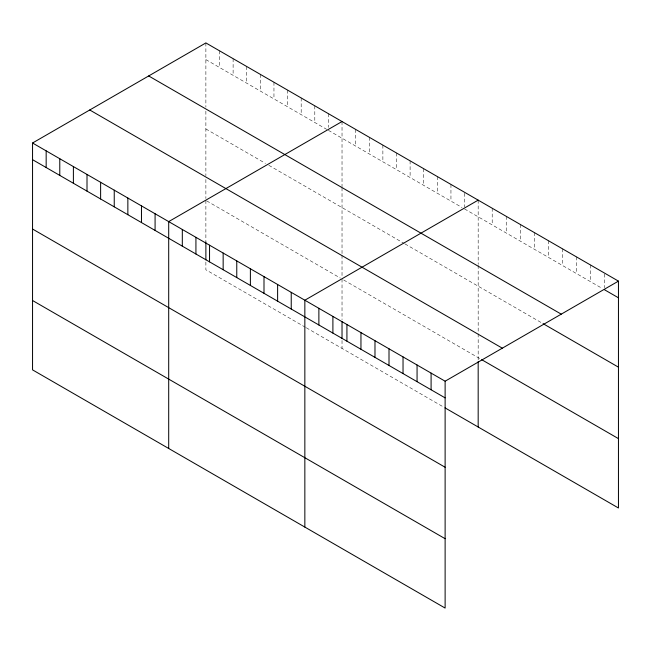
<?xml version="1.0" encoding="UTF-8"?>
<svg xmlns="http://www.w3.org/2000/svg" width="651" height="651" viewBox="0 0 651 651"><rect width="100%" height="100%" fill="white"/><g stroke="black" fill="none" stroke-linecap="round" stroke-linejoin="round"><path stroke-width="0.49" stroke-dasharray="3.25 2.44" d="M205.879 42.933L205.879 107.171M205.879 59.607L326.712 129.37M328.413 130.346L462.007 207.482M464.562 208.955L601.793 288.181M205.879 128.971L265.445 163.36M268.847 165.321L404.149 243.433M404.995 243.93L542.177 323.132M206.733 200.923L340.327 278.058M343.728 280.02L479.933 358.652M305.441 327.282L205.879 269.799L205.879 261.873M306.287 327.77L443.29 406.867M604.421 274.014L604.421 287.742M590.392 264.933L590.392 281.606M576.371 256.836L576.371 273.501M562.342 248.731L562.342 265.405M548.313 240.634L548.313 257.308M534.284 232.537L534.284 249.211M520.255 224.44L520.255 241.114M506.234 216.344L506.234 233.009M492.205 208.239L492.205 224.912M478.176 200.142L478.176 264.379M478.176 265.372L478.176 332.873M478.176 333.825L478.176 360.613M464.562 193.266L464.562 206.994M450.948 184.42L450.948 201.094M437.334 176.559L437.334 193.233M423.72 168.699L423.72 185.372M410.106 160.838L410.106 177.511M396.492 152.977L396.492 169.651M382.878 145.116L382.878 161.79M369.255 137.263L369.255 153.929M355.641 129.403L355.641 146.068M342.027 121.542L342.027 186.764M342.027 187.757L342.027 254.264M342.027 255.216L342.027 277.131M342.027 279.043L342.027 319.665M342.027 340.473L342.027 348.407M328.413 113.681L328.413 127.409M314.799 105.82L314.799 122.486M301.185 97.959L301.185 114.633M287.571 90.098L287.571 106.772M273.957 82.238L273.957 98.911M260.343 74.377L260.343 91.05M246.729 66.516L246.729 83.19M233.115 58.655L233.115 75.329M219.493 50.794L219.493 67.468M205.879 111.134L205.879 175.664M205.879 179.473L205.879 198.531M205.879 200.435L205.879 242.05"/><path stroke-width="0.98" d="M32.55 143.008L445.121 381.201L445.121 608.067L32.55 369.874L32.55 143.008L205.879 42.933L618.45 281.126L618.45 507.992L444.991 407.851M342.027 121.542L168.699 221.609L168.699 448.474M478.176 200.142L304.847 300.217L304.847 527.082M445.121 381.201L618.45 281.126M604.421 289.703L618.45 297.8M148.68 75.955L561.252 314.156M543.056 323.637L618.45 367.164M89.748 109.986L502.32 348.179M481.683 359.669L618.45 438.628M32.55 159.682L445.121 397.875M32.55 229.038L445.121 467.239M32.55 300.51L445.121 538.702M478.176 361.606L478.176 427.007M431.092 373.104L431.092 389.77M417.063 365.008L417.063 381.673M403.034 356.903L403.034 373.576M389.005 348.806L389.005 365.48M374.984 340.709L374.984 357.383M360.955 332.612L360.955 349.278M346.926 324.507L346.926 341.181M342.027 321.651L342.027 338.496M332.897 316.41L332.897 333.084M318.876 308.314L318.876 324.987M291.233 292.356L291.233 309.03M277.619 284.495L277.619 301.169M263.997 276.634L263.997 293.308M250.383 268.773L250.383 285.447M236.769 260.913L236.769 277.586M223.155 253.052L223.155 269.726M209.541 245.191L209.541 261.865M205.879 242.05L205.879 259.887M195.927 237.33L195.927 254.004M182.313 229.469L182.313 246.143M155.084 213.748L155.084 230.421M141.47 205.887L141.47 222.561M127.856 198.026L127.856 214.7M114.242 190.165L114.242 206.839M100.62 182.313L100.62 198.978M87.006 174.452L87.006 191.117M73.392 166.591L73.392 183.256M59.778 158.73L59.778 175.396M46.164 150.869L46.164 167.535"/></g></svg>
